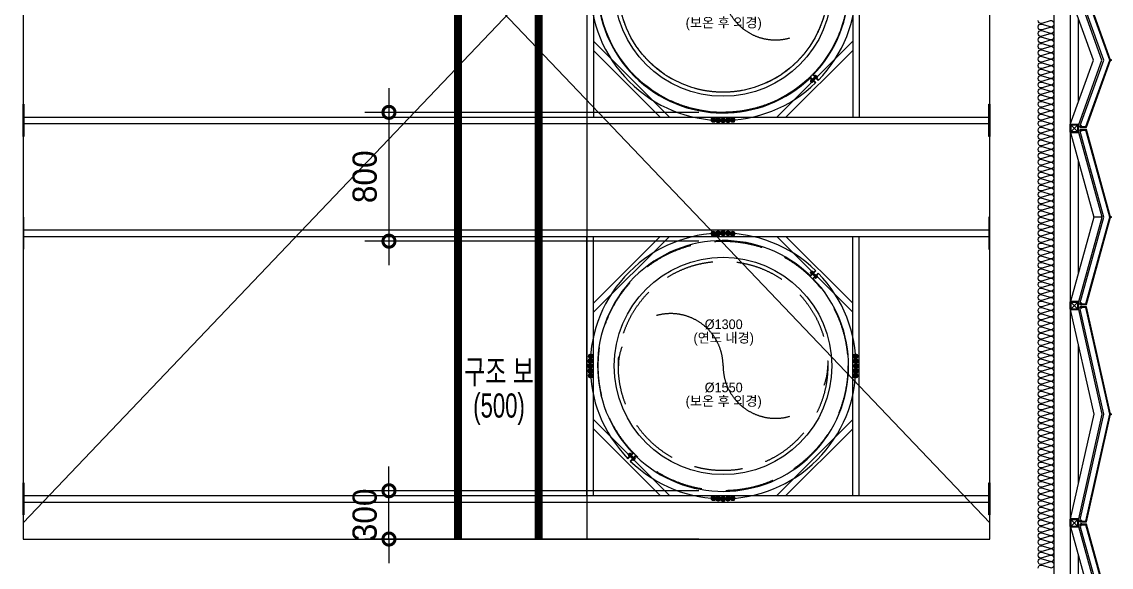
# Model space of a CAD drawing. Header units: millimetres. Extents: x 49154 to 181784, y 28275 to 149577.
# Drawn here: x 171046 to 177808, y 128330 to 131718 of the extents above; entities that cross this region are included whole.
import ezdxf
from ezdxf.enums import TextEntityAlignment as Align

# ---------------------------------------------------------------- set-up
doc = ezdxf.new("R2010")
doc.units = ezdxf.units.MM
doc.header["$LTSCALE"] = 300
for name, pattern in [('H1', [1.5, 1, -0.5]), ('HID', [2.8, 1.8, -1]), ('PASUN2', [3, 2, -1])]:
    doc.linetypes.add(name, pattern=pattern)
for name, color, linetype in [('6FIN', 6, 'Continuous'), ('A-ETC-전기', 253, 'H1'), ('A-OPEN', 1, 'Continuous'), ('A-하지철물', 55, 'Continuous'), ('alucobond', 4, 'Continuous'), ('ISL', 251, 'Continuous'), ('mold', 4, 'Continuous'), ('SHEET', 6, 'Continuous')]:
    doc.layers.add(name, color=color, linetype=linetype)
doc.layers.add('A-ETC-전기 NOPLOT', color=163, linetype='Continuous', plot=False)
doc.styles.add('Gdim', font='')
doc.styles.get('Gdim').set_extended_font_data('Dotum')
doc.dimstyles.new('Gdim300', dxfattribs={"dimscale": 300, "dimtxt": 3, "dimasz": 6, "dimexe": 1.5, "dimexo": 2, "dimgap": 1, "dimtad": 1, "dimdec": 0, "dimzin": 0, "dimdsep": 46, "dimlunit": 6, "dimtxsty": 'Gdim', "dimblk": 'DOTSMALL', "dimblk1": 'DOTSMALL', "dimblk2": 'DOTSMALL', "dimcen": 1.5, "dimdle": 1.5, "dimclrd": 1, "dimclre": 1, "dimclrt": 256, "dimazin": 0, "dimtfac": 1, "dimtdec": 0, "dimtix": 1, "dimtmove": 2, "dimatfit": 3, "dimldrblk": 'DOTSMALL', "dimfxl": 1, "dimtolj": 1, "dimtzin": 0, "dimlwd": -1, "dimlwe": -1, "dimarcsym": 0})

# ---------------------------------------------------------------- blocks, each defined once
blk = doc.blocks.new('EX-850-1')
at = {"layer": '6FIN', "elevation": 0}
for points in [[(3.2, 204.1), (46.8, 204.1, 0.414214), (50, 207.3), (50, 250.9, 0.414214), (46.8, 254.1), (3.2, 254.1, 0.414214), (0, 250.9), (0, 207.3, 0.414214)], [(896.8, 204.1), (853.2, 204.1, -0.414214), (850, 207.3), (850, 250.9, -0.414214), (853.2, 254.1), (896.8, 254.1, -0.414214), (900, 250.9), (900, 207.3, -0.414214)]]:
    blk.add_lwpolyline(points, format="xyb", close=True, dxfattribs=at)
at = {"layer": 'A-하지철물'}
for p, q in [((850, 254.1), (50, 254.1)), ((710.9, 204.1), (189.1, 204.1))]:
    blk.add_line(p, q, dxfattribs=at)
at = {"layer": 'A-하지철물', "elevation": 0}
for points in [[(49.9, 254.1), (450, 110.3), (850.1, 254.1)], [(50, 204.1), (50, 200.9), (450, 57.2), (850, 200.9), (850, 204.1)]]:
    blk.add_lwpolyline(points, dxfattribs=at)
at = {"layer": 'A-하지철물'}
blk.add_circle((450, 4.1), 4.07, dxfattribs=at)
at = {"layer": 'alucobond', "color": 251, "linetype": 'HID', "ltscale": 10}
for p, q in [((30.2, 185.1), (41.5, 185.1)), ((31.5, 182.4), (31.5, 187.8)), ((31.5, 186.6), (39.5, 186.6)), ((31.5, 183.6), (39.5, 183.6)), ((32, 189.3), (32.5, 189.3)), ((32, 180.9), (32.5, 180.9)), ((32.5, 180.9), (32.5, 189.3)), ((38, 182.7), (38, 187.4)), ((39.5, 182.7), (39.5, 187.4)), ((869.8, 185.1), (858.5, 185.1)), ((860.5, 182.7), (860.5, 187.4)), ((868.5, 186.6), (860.5, 186.6)), ((868.5, 183.6), (860.5, 183.6)), ((862, 182.7), (862, 187.4)), ((867.5, 180.9), (867.5, 189.3)), ((868, 189.3), (867.5, 189.3)), ((868, 180.9), (867.5, 180.9)), ((868.5, 182.4), (868.5, 187.8))]:
    blk.add_line(p, q, dxfattribs=at)
at = {"layer": 'alucobond'}
for p, q in [((32.5, 195.1), (36.5, 195.1)), ((867.5, 195.1), (863.5, 195.1))]:
    blk.add_line(p, q, dxfattribs=at)
at = {"layer": 'alucobond', "color": 251, "linetype": 'HID', "ltscale": 10}
for points in [[(32, 189.3), (31.5, 187.8)], [(32, 180.9), (31.5, 182.4)], [(868, 189.3), (868.5, 187.8)], [(868, 180.9), (868.5, 182.4)]]:
    blk.add_lwpolyline(points, dxfattribs=at)
at = {"layer": 'alucobond', "elevation": 0}
for points in [[(32.5, 195.1), (32.5, 154.1), (450, 4.1), (867.5, 154.1), (867.5, 195.1)], [(36.5, 195.1), (36.5, 156.9), (450, 8.3), (863.5, 156.9), (863.5, 195.1)]]:
    blk.add_lwpolyline(points, dxfattribs=at)
at = {"layer": 'alucobond', "color": 251, "linetype": 'HID', "ltscale": 10, "elevation": 0}
blk.add_lwpolyline([(36.5, 195.1), (450, 46.6), (863.5, 195.1)], dxfattribs=at)
at = {"layer": 'alucobond', "color": 251, "linetype": 'HID', "ltscale": 10}
for points in [[(39.5, 186.6, -0.666667), (39.5, 183.6, -1.5)], [(860.5, 186.6, 0.666667), (860.5, 183.6, 1.5)]]:
    blk.add_lwpolyline(points, format="xyb", dxfattribs=at)
for centre, start, end in [((38.7, 187.4), 0, 180), ((38.7, 182.7), 180, 0), ((861.3, 187.4), 0, 180), ((861.3, 182.7), 180, 0)]:
    blk.add_arc(centre, 0.75, start, end, dxfattribs=at)
at = {"layer": 'mold', "color": 4}
for points in [[(25, 204.1), (25, 202.6)], [(875, 204.1), (875, 202.6)]]:
    blk.add_lwpolyline(points, dxfattribs=at)
at = {"layer": 'SHEET', "color": 8}
for p, q in [((46.8, 250.9), (3.2, 207.3)), ((3.2, 250.9), (46.8, 207.3)), ((853.2, 250.9), (896.8, 207.3)), ((896.8, 250.9), (853.2, 207.3))]:
    blk.add_line(p, q, dxfattribs=at)
at = {"layer": 'SHEET', "color": 8, "elevation": 0}
for points in [[(3.2, 207.3), (46.8, 207.3), (46.8, 250.9), (3.2, 250.9)], [(896.8, 207.3), (853.2, 207.3), (853.2, 250.9), (896.8, 250.9)]]:
    blk.add_lwpolyline(points, close=True, dxfattribs=at)
blk = doc.blocks.new('EX-1100')
at = {"layer": '6FIN', "elevation": 0}
for points in [[(3.2, 204.1), (46.8, 204.1, 0.414214), (50, 207.3), (50, 250.9, 0.414214), (46.8, 254.1), (3.2, 254.1, 0.414214), (0, 250.9), (0, 207.3, 0.414214)], [(1146.8, 204.1), (1103.2, 204.1, -0.414214), (1100, 207.3), (1100, 250.9, -0.414214), (1103.2, 254.1), (1146.8, 254.1, -0.414214), (1150, 250.9), (1150, 207.3, -0.414214)]]:
    blk.add_lwpolyline(points, format="xyb", close=True, dxfattribs=at)
at = {"layer": 'A-하지철물'}
for p, q in [((1100, 254.1), (50, 254.1)), ((923.1, 204.1), (226.9, 204.1)), ((575, 55.9), (575, 107.8))]:
    blk.add_line(p, q, dxfattribs=at)
at = {"layer": 'A-하지철물', "elevation": 0}
blk.add_lwpolyline([(1100, 201.1), (1100, 253), (575, 107.8), (50, 253), (50, 201.1), (575, 55.9)], close=True, dxfattribs=at)
at = {"layer": 'A-하지철물'}
blk.add_circle((575, 4.1), 4.07, dxfattribs=at)
at = {"layer": 'alucobond', "color": 251, "linetype": 'HID', "ltscale": 10}
for p, q in [((30.2, 185.1), (41.5, 185.1)), ((31.5, 182.4), (31.5, 187.8)), ((31.5, 186.6), (39.5, 186.6)), ((31.5, 183.6), (39.5, 183.6)), ((32, 189.3), (32.5, 189.3)), ((32, 180.9), (32.5, 180.9)), ((32.5, 180.9), (32.5, 189.3)), ((38, 182.7), (38, 187.4)), ((39.5, 182.7), (39.5, 187.4)), ((1119.8, 185.1), (1108.5, 185.1)), ((1110.5, 182.7), (1110.5, 187.4)), ((1118.5, 186.6), (1110.5, 186.6)), ((1118.5, 183.6), (1110.5, 183.6)), ((1112, 182.7), (1112, 187.4)), ((1117.5, 180.9), (1117.5, 189.3)), ((1118, 189.3), (1117.5, 189.3)), ((1118, 180.9), (1117.5, 180.9)), ((1118.5, 182.4), (1118.5, 187.8))]:
    blk.add_line(p, q, dxfattribs=at)
at = {"layer": 'alucobond'}
for p, q in [((32.5, 195.1), (36.5, 195.1)), ((1117.5, 195.1), (1113.5, 195.1))]:
    blk.add_line(p, q, dxfattribs=at)
at = {"layer": 'alucobond', "color": 251, "linetype": 'HID', "ltscale": 10, "elevation": 0}
for points in [[(32, 189.3), (31.5, 187.8)], [(32, 180.9), (31.5, 182.4)], [(36.5, 194.5), (575, 45.6), (1113.5, 194.5)], [(1118, 189.3), (1118.5, 187.8)], [(1118, 180.9), (1118.5, 182.4)]]:
    blk.add_lwpolyline(points, dxfattribs=at)
at = {"layer": 'alucobond', "elevation": 0}
for points in [[(32.5, 195.1), (32.5, 154.1), (575, 4.1), (1117.5, 154.1), (1117.5, 195.1)], [(36.5, 195.1), (36.5, 157.1), (575, 8.2), (1113.5, 157.1), (1113.5, 195.1)], [(1113.5, 195.1), (1113.5, 157.2)]]:
    blk.add_lwpolyline(points, dxfattribs=at)
at = {"layer": 'alucobond', "color": 251, "linetype": 'HID', "ltscale": 10, "elevation": 0}
for points in [[(39.5, 186.6, -0.666667), (39.5, 183.6, -1.5)], [(1110.5, 186.6, 0.666667), (1110.5, 183.6, 1.5)]]:
    blk.add_lwpolyline(points, format="xyb", dxfattribs=at)
at = {"layer": 'alucobond', "color": 251, "linetype": 'HID', "ltscale": 10}
for centre, start, end in [((38.7, 187.4), 0, 180), ((38.7, 182.7), 180, 0), ((1111.3, 187.4), 0, 180), ((1111.3, 182.7), 180, 0)]:
    blk.add_arc(centre, 0.75, start, end, dxfattribs=at)
at = {"layer": 'mold', "color": 4, "elevation": 0}
for points in [[(25, 204.1), (25, 202.6)], [(1125, 204.1), (1125, 202.6)]]:
    blk.add_lwpolyline(points, dxfattribs=at)
at = {"layer": 'SHEET', "color": 8}
for p, q in [((46.8, 250.9), (3.2, 207.3)), ((3.2, 250.9), (46.8, 207.3)), ((1103.2, 250.9), (1146.8, 207.3)), ((1146.8, 250.9), (1103.2, 207.3))]:
    blk.add_line(p, q, dxfattribs=at)
at = {"layer": 'SHEET', "color": 8, "elevation": 0}
for points in [[(3.2, 207.3), (46.8, 207.3), (46.8, 250.9), (3.2, 250.9)], [(1146.8, 207.3), (1103.2, 207.3), (1103.2, 250.9), (1146.8, 250.9)]]:
    blk.add_lwpolyline(points, close=True, dxfattribs=at)
blk = doc.blocks.new('EX-1350')
at = {"layer": '6FIN', "elevation": 0}
for points in [[(3.2, 204.1), (46.8, 204.1, 0.414214), (50, 207.3), (50, 250.9, 0.414214), (46.8, 254.1), (3.2, 254.1, 0.414214), (0, 250.9), (0, 207.3, 0.414214)], [(1396.8, 204.1), (1353.2, 204.1, -0.414214), (1350, 207.3), (1350, 250.9, -0.414214), (1353.2, 254.1), (1396.8, 254.1, -0.414214), (1400, 250.9), (1400, 207.3, -0.414214)]]:
    blk.add_lwpolyline(points, format="xyb", close=True, dxfattribs=at)
at = {"layer": 'A-하지철물'}
for p, q in [((1350, 254.1), (50, 254.1)), ((1133.9, 204.1), (266.1, 204.1))]:
    blk.add_line(p, q, dxfattribs=at)
at = {"layer": 'A-하지철물', "elevation": 0}
for points in [[(49.7, 252.7), (700, 106.6), (1350.3, 252.7)], [(50, 254.1), (50, 201.4), (700, 55.3), (1350, 201.4), (1350, 254.1)]]:
    blk.add_lwpolyline(points, dxfattribs=at)
at = {"layer": 'A-하지철물'}
blk.add_circle((700, 4.1), 4.07, dxfattribs=at)
at = {"layer": 'alucobond', "color": 251, "linetype": 'HID', "ltscale": 10}
for p, q in [((30.2, 185.1), (41.5, 185.1)), ((31.5, 182.4), (31.5, 187.8)), ((31.5, 186.6), (39.5, 186.6)), ((31.5, 183.6), (39.5, 183.6)), ((32, 189.3), (32.5, 189.3)), ((32, 180.9), (32.5, 180.9)), ((32.5, 180.9), (32.5, 189.3)), ((38, 182.7), (38, 187.4)), ((39.5, 182.7), (39.5, 187.4)), ((1369.8, 185.1), (1358.5, 185.1)), ((1360.5, 182.7), (1360.5, 187.4)), ((1368.5, 186.6), (1360.5, 186.6)), ((1368.5, 183.6), (1360.5, 183.6)), ((1362, 182.7), (1362, 187.4)), ((1367.5, 180.9), (1367.5, 189.3)), ((1368, 189.3), (1367.5, 189.3)), ((1368, 180.9), (1367.5, 180.9)), ((1368.5, 182.4), (1368.5, 187.8))]:
    blk.add_line(p, q, dxfattribs=at)
at = {"layer": 'alucobond'}
for p, q in [((32.5, 195.1), (36.5, 195.1)), ((1367.5, 195.1), (1363.5, 195.1))]:
    blk.add_line(p, q, dxfattribs=at)
at = {"layer": 'alucobond', "color": 251, "linetype": 'HID', "ltscale": 10, "elevation": 0}
for points in [[(32, 189.3), (31.5, 187.8)], [(32, 180.9), (31.5, 182.4)], [(36.5, 194.2), (700, 45.1), (1363.5, 194.2)], [(1368, 189.3), (1368.5, 187.8)], [(1368, 180.9), (1368.5, 182.4)]]:
    blk.add_lwpolyline(points, dxfattribs=at)
at = {"layer": 'alucobond', "elevation": 0}
for points in [[(32.5, 195.1), (32.5, 154.1), (700, 4.1), (1367.5, 154.1), (1367.5, 195.1)], [(36.5, 195.1), (36.5, 157.3), (700, 8.2), (1363.5, 157.3), (1363.5, 195.1)]]:
    blk.add_lwpolyline(points, dxfattribs=at)
at = {"layer": 'alucobond', "color": 251, "linetype": 'HID', "ltscale": 10, "elevation": 0}
for points in [[(39.5, 186.6, -0.666667), (39.5, 183.6, -1.5)], [(1360.5, 186.6, 0.666667), (1360.5, 183.6, 1.5)]]:
    blk.add_lwpolyline(points, format="xyb", dxfattribs=at)
at = {"layer": 'alucobond', "color": 251, "linetype": 'HID', "ltscale": 10}
for centre, start, end in [((38.7, 187.4), 0, 180), ((38.7, 182.7), 180, 0), ((1361.3, 187.4), 0, 180), ((1361.3, 182.7), 180, 0)]:
    blk.add_arc(centre, 0.75, start, end, dxfattribs=at)
at = {"layer": 'mold', "color": 4, "elevation": 0}
for points in [[(25, 204.1), (25, 202.6)], [(1375, 204.1), (1375, 202.6)]]:
    blk.add_lwpolyline(points, dxfattribs=at)
at = {"layer": 'SHEET', "color": 8}
for p, q in [((46.8, 250.9), (3.2, 207.3)), ((3.2, 250.9), (46.8, 207.3)), ((1353.2, 250.9), (1396.8, 207.3)), ((1396.8, 250.9), (1353.2, 207.3))]:
    blk.add_line(p, q, dxfattribs=at)
at = {"layer": 'SHEET', "color": 8, "elevation": 0}
for points in [[(3.2, 207.3), (46.8, 207.3), (46.8, 250.9), (3.2, 250.9)], [(1396.8, 207.3), (1353.2, 207.3), (1353.2, 250.9), (1396.8, 250.9)]]:
    blk.add_lwpolyline(points, close=True, dxfattribs=at)
blk = doc.blocks.new('_DotSmall')
at = {"color": 0, "linetype": 'ByBlock', "const_width": 0.5}
blk.add_lwpolyline([(-0.0625, 0, 1), (0.0625, 0, 1)], format="xyb", close=True, dxfattribs=at)
blk = doc.blocks.new('*D47')
at = {"layer": 'A-ETC-전기 NOPLOT', "color": 1, "transparency": 16777216}
for p, q in [((621.3, -6100), (621.3, -5950)), ((2545, -6100), (471.3, -6100)), ((621.3, -6400), (621.3, -6100)), ((2545, -6400), (471.3, -6400)), ((621.3, -6400), (621.3, -6550))]:
    blk.add_line(p, q, dxfattribs=at)
at = {"layer": 'Defpoints', "color": 0, "transparency": 16777216}
for p in [(621.3, -6100), (2695, -6100), (2695, -6400)]:
    blk.add_point(p, dxfattribs=at)
at = {"layer": 'A-ETC-전기 NOPLOT', "color": 1, "transparency": 16777216, "xscale": 150, "yscale": 150, "zscale": 150}
for p, rotation in [((621.3, -6100), 270), ((621.3, -6400), 90)]:
    blk.add_blockref('_DotSmall', p, dxfattribs=dict(at, rotation=rotation))
at = {"layer": 'A-ETC-전기 NOPLOT', "transparency": 16777216, "insert": (471.2, -6250), "char_height": 150, "attachment_point": 5, "rotation": 90, "style": 'Gdim'}
blk.add_mtext('\\A1;300', dxfattribs=at)
blk = doc.blocks.new('*D46')
at = {"layer": 'A-ETC-전기 NOPLOT', "color": 1, "transparency": 16777216}
for p, q in [((621.3, -3600), (621.3, -4700)), ((2545, -3750), (471.3, -3750)), ((2545, -4550), (471.3, -4550))]:
    blk.add_line(p, q, dxfattribs=at)
at = {"layer": 'Defpoints', "color": 0, "transparency": 16777216}
for p in [(2695, -3750), (621.3, -4550), (2695, -4550)]:
    blk.add_point(p, dxfattribs=at)
at = {"layer": 'A-ETC-전기 NOPLOT', "color": 1, "transparency": 16777216, "xscale": 150, "yscale": 150, "zscale": 150}
for p, rotation in [((621.3, -3750), 90), ((621.3, -4550), 270)]:
    blk.add_blockref('_DotSmall', p, dxfattribs=dict(at, rotation=rotation))
at = {"layer": 'A-ETC-전기 NOPLOT', "transparency": 16777216, "insert": (471.2, -4150), "char_height": 150, "attachment_point": 5, "rotation": 90, "style": 'Gdim'}
blk.add_mtext('\\A1;800', dxfattribs=at)
blk = doc.blocks.new('발전기연도(R)')
at = {"layer": 'A-ETC-전기 NOPLOT', "lineweight": 5}
h = blk.add_hatch(color=256, dxfattribs=at)
edge = h.paths.add_edge_path()
edge.add_arc((2634.9, -3796.6), 15, -270, 90, ccw=False)
h = blk.add_hatch(color=256, dxfattribs=at)
edge = h.paths.add_edge_path()
edge.add_arc((2664.7, -3799.1), 15, -270, 90, ccw=False)
h = blk.add_hatch(color=256, dxfattribs=at)
edge = h.paths.add_edge_path()
edge.add_arc((2695, -3800), 15, -270, 90, ccw=False)
h = blk.add_hatch(color=256, dxfattribs=at)
edge = h.paths.add_edge_path()
edge.add_arc((2725.3, -3799.1), 15, 90, 450)
h = blk.add_hatch(color=256, dxfattribs=at)
edge = h.paths.add_edge_path()
edge.add_arc((2755.1, -3796.6), 15, 90, 450)
h = blk.add_hatch(color=256, dxfattribs=at)
edge = h.paths.add_edge_path()
edge.add_arc((2634.9, -4503.4), 15, 270, 630)
h = blk.add_hatch(color=256, dxfattribs=at)
edge = h.paths.add_edge_path()
edge.add_arc((2664.7, -4500.9), 15, 270, 630)
h = blk.add_hatch(color=256, dxfattribs=at)
edge = h.paths.add_edge_path()
edge.add_arc((2695, -4500), 15, 270, 630)
h = blk.add_hatch(color=256, dxfattribs=at)
edge = h.paths.add_edge_path()
edge.add_arc((2725.3, -4500.9), 15, -90, 270, ccw=False)
h = blk.add_hatch(color=256, dxfattribs=at)
edge = h.paths.add_edge_path()
edge.add_arc((2755.1, -4503.4), 15, -90, 270, ccw=False)
h = blk.add_hatch(color=256, dxfattribs=at)
edge = h.paths.add_edge_path()
edge.add_arc((1873.4, -5264.9), 15, 0, 360, ccw=False)
h = blk.add_hatch(color=256, dxfattribs=at)
edge = h.paths.add_edge_path()
edge.add_arc((3516.6, -5264.9), 15, 180, 540)
h = blk.add_hatch(color=256, dxfattribs=at)
edge = h.paths.add_edge_path()
edge.add_arc((1870, -5325), 15, 0, 360)
h = blk.add_hatch(color=256, dxfattribs=at)
edge = h.paths.add_edge_path()
edge.add_arc((1870.9, -5294.7), 15, 0, 360, ccw=False)
h = blk.add_hatch(color=256, dxfattribs=at)
edge = h.paths.add_edge_path()
edge.add_arc((1870.9, -5355.3), 15, 0, 360)
h = blk.add_hatch(color=256, dxfattribs=at)
edge = h.paths.add_edge_path()
edge.add_arc((3519.1, -5294.7), 15, 180, 540)
h = blk.add_hatch(color=256, dxfattribs=at)
edge = h.paths.add_edge_path()
edge.add_arc((3519.1, -5355.3), 15, -180, 180, ccw=False)
h = blk.add_hatch(color=256, dxfattribs=at)
edge = h.paths.add_edge_path()
edge.add_arc((3520, -5325), 15, -180, 180, ccw=False)
h = blk.add_hatch(color=256, dxfattribs=at)
edge = h.paths.add_edge_path()
edge.add_arc((1873.4, -5385.1), 15, 0, 360)
h = blk.add_hatch(color=256, dxfattribs=at)
edge = h.paths.add_edge_path()
edge.add_arc((3516.6, -5385.1), 15, -180, 180, ccw=False)
h = blk.add_hatch(color=256, dxfattribs=at)
edge = h.paths.add_edge_path()
edge.add_arc((2634.9, -6146.6), 15, -270, 90, ccw=False)
h = blk.add_hatch(color=256, dxfattribs=at)
edge = h.paths.add_edge_path()
edge.add_arc((2664.7, -6149.1), 15, -270, 90, ccw=False)
h = blk.add_hatch(color=256, dxfattribs=at)
edge = h.paths.add_edge_path()
edge.add_arc((2695, -6150), 15, -270, 90, ccw=False)
h = blk.add_hatch(color=256, dxfattribs=at)
edge = h.paths.add_edge_path()
edge.add_arc((2725.3, -6149.1), 15, 90, 450)
h = blk.add_hatch(color=256, dxfattribs=at)
edge = h.paths.add_edge_path()
edge.add_arc((2755.1, -6146.6), 15, 90, 450)
at = {"layer": 'A-ETC-전기'}
for centre, radius in [((2695, -2975), 775), ((2695, -2975), 650), ((2695, -5325), 775), ((2695, -5325), 650)]:
    blk.add_circle(centre, radius, dxfattribs=at)
at = {"layer": 'A-ETC-전기 NOPLOT'}
for p, q in [((1850, 0), (1850, -6400)), ((1850, -2170), (1850, -3780)), ((1890, -2170), (1890, -3780)), ((3500, -2170), (3500, -3780)), ((3540, -2170), (3540, -3780)), ((1890, -3308.4), (2361.6, -3780)), ((3500, -3308.4), (3028.4, -3780)), ((1890, -3365), (2305, -3780)), ((3500, -3365), (3085, -3780)), ((3285.4, -3551.3), (3250, -3515.9)), ((3271.3, -3565.4), (3235.9, -3530)), ((3240.5, -3553.7), (3237.8, -3556.4)), ((3241.2, -3554.4), (3237.8, -3557.8)), ((3237.8, -3556.4), (3237.8, -3557.8)), ((3237.8, -3556.4), (3244.9, -3563.4)), ((3237.8, -3557.8), (3243.5, -3563.4)), ((3238.6, -3550.4), (3243.6, -3545.5)), ((3239.4, -3552.7), (3248.6, -3561.8)), ((3276.4, -3524.9), (3241, -3560.3)), ((3241.7, -3553.5), (3246.6, -3548.5)), ((3246.9, -3560.1), (3243.5, -3563.4)), ((3243.5, -3563.4), (3244.9, -3563.4)), ((3243.6, -3545.5), (3255.8, -3557.7)), ((3244.9, -3563.4), (3247.6, -3560.8)), ((3247.2, -3547), (3246.1, -3548.1)), ((3247.8, -3559.6), (3252.7, -3554.7)), ((3264.2, -3530), (3250, -3544.2)), ((3255.8, -3557.7), (3250.8, -3562.7)), ((3253.2, -3555.1), (3254.3, -3554.1)), ((3257.1, -3551.2), (3271.2, -3537.1)), ((3269.5, -3519.5), (3265.5, -3523.6)), ((3265.5, -3523.6), (3277.7, -3535.8)), ((3268.1, -3526.1), (3267, -3527.2)), ((3268.5, -3526.6), (3272.6, -3522.6)), ((3271.6, -3520.5), (3280.8, -3529.7)), ((3274.1, -3534.3), (3275.1, -3533.2)), ((3274.7, -3532.7), (3278.7, -3528.7)), ((3277.7, -3535.8), (3281.7, -3531.8)), ((-1650, -3780), (4350, -3780)), ((-1650, -3820), (4350, -3820)), ((-1650, -4480), (4350, -4480)), ((-1650, -4520), (4350, -4520)), ((1850, -6130), (1850, -4520)), ((1890, -6130), (1890, -4520)), ((1890, -4991.6), (2361.6, -4520)), ((1890, -4935), (2305, -4520)), ((3500, -4991.6), (3028.4, -4520)), ((3500, -4935), (3085, -4520)), ((3500, -6130), (3500, -4520)), ((3540, -6130), (3540, -4520)), ((3271.3, -4734.6), (3235.9, -4770)), ((3237.8, -4742.2), (3243.5, -4736.6)), ((3237.8, -4743.6), (3244.9, -4736.6)), ((3237.8, -4743.6), (3237.8, -4742.2)), ((3241.2, -4745.6), (3237.8, -4742.2)), ((3240.5, -4746.3), (3237.8, -4743.6)), ((3238.6, -4749.6), (3243.6, -4754.5)), ((3239.4, -4747.3), (3248.6, -4738.2)), ((3276.4, -4775.1), (3241, -4739.7)), ((3241.7, -4746.5), (3246.6, -4751.5)), ((3243.5, -4736.6), (3244.9, -4736.6)), ((3246.9, -4739.9), (3243.5, -4736.6)), ((3243.6, -4754.5), (3255.8, -4742.3)), ((3244.9, -4736.6), (3247.6, -4739.2)), ((3247.2, -4753), (3246.1, -4751.9)), ((3247.8, -4740.4), (3252.7, -4745.3)), ((3285.4, -4748.7), (3250, -4784.1)), ((3264.2, -4770), (3250, -4755.8)), ((3255.8, -4742.3), (3250.8, -4737.3)), ((3253.2, -4744.9), (3254.3, -4745.9)), ((3257.1, -4748.8), (3271.2, -4762.9)), ((3265.5, -4776.4), (3277.7, -4764.2)), ((3269.5, -4780.5), (3265.5, -4776.4)), ((3268.1, -4773.9), (3267, -4772.8)), ((3268.5, -4773.4), (3272.6, -4777.4)), ((3271.6, -4779.5), (3280.8, -4770.3)), ((3274.1, -4765.7), (3275.1, -4766.8)), ((3274.7, -4767.3), (3278.7, -4771.3)), ((3277.7, -4764.2), (3281.7, -4768.2)), ((1890, -5658.4), (2361.6, -6130)), ((3500, -5658.4), (3028.4, -6130)), ((1890, -5715), (2305, -6130)), ((3500, -5715), (3085, -6130)), ((2140, -5865.9), (2104.6, -5901.3)), ((2140, -5865.9), (2104.6, -5901.3)), ((2106.5, -5873.5), (2112.2, -5867.9)), ((2106.5, -5874.9), (2113.6, -5867.9)), ((2106.5, -5874.9), (2106.5, -5873.5)), ((2109.9, -5876.9), (2106.5, -5873.5)), ((2109.2, -5877.6), (2106.5, -5874.9)), ((2107.3, -5880.9), (2112.2, -5885.8)), ((2108.1, -5878.7), (2117.3, -5869.5)), ((2145.1, -5906.5), (2109.7, -5871.1)), ((2110.3, -5877.8), (2115.3, -5882.8)), ((2112.2, -5867.9), (2113.6, -5867.9)), ((2115.5, -5871.2), (2112.2, -5867.9)), ((2112.2, -5885.8), (2124.5, -5873.6)), ((2113.6, -5867.9), (2116.2, -5870.5)), ((2116.5, -5871.7), (2121.4, -5876.7)), ((2154.1, -5880), (2118.7, -5915.4)), ((2154.1, -5880), (2118.7, -5915.4)), ((2124.5, -5873.6), (2119.5, -5868.7)), ((2121.9, -5876.2), (2123, -5877.2)), ((2125.8, -5880.1), (2139.9, -5894.2)), ((2115.9, -5884.3), (2114.8, -5883.3)), ((2132.9, -5901.3), (2118.7, -5887.1)), ((2134.2, -5907.8), (2146.4, -5895.5)), ((2138.2, -5911.8), (2134.2, -5907.8)), ((2136.7, -5905.2), (2135.7, -5904.1)), ((2137.2, -5904.7), (2141.2, -5908.7)), ((2140.3, -5910.8), (2149.5, -5901.7)), ((2142.8, -5897), (2143.8, -5898.1)), ((2143.3, -5898.6), (2147.4, -5902.6)), ((2146.4, -5895.5), (2150.4, -5899.5)), ((-1650, -6130), (4350, -6130)), ((-1650, -6170), (4350, -6170))]:
    blk.add_line(p, q, dxfattribs=at)
at = {"layer": 'A-ETC-전기 NOPLOT', "linetype": 'ByBlock'}
for p, q in [((3285.4, -3551.2), (3250, -3515.9)), ((3288.2, -3548.4), (3252.9, -3513.1)), ((3268.4, -3568.2), (3233.1, -3532.9)), ((3271.2, -3565.4), (3235.8, -3530)), ((3268.4, -4731.8), (3233.1, -4767.1)), ((3271.2, -4734.6), (3235.8, -4770)), ((3285.4, -4748.8), (3250, -4784.1)), ((3288.2, -4751.6), (3252.9, -4786.9)), ((2137.1, -5863.1), (2101.7, -5898.5)), ((2139.9, -5865.9), (2104.5, -5901.4)), ((2154.1, -5880.1), (2118.7, -5915.4)), ((2156.9, -5882.9), (2121.5, -5918.3))]:
    blk.add_line(p, q, dxfattribs=at)
at = {"layer": 'A-ETC-전기 NOPLOT'}
blk.add_lwpolyline([(-1650, 0), (-1650, -6400), (4350, -6400), (4350, 0)], close=True, dxfattribs=at)
at = {"layer": 'A-ETC-전기 NOPLOT', "const_width": 50, "flags": 128}
for points in [[(1050, 0), (1050, -6400)], [(1550, 0), (1550, -6400)]]:
    blk.add_lwpolyline(points, dxfattribs=at)
at = {"layer": 'A-ETC-전기 NOPLOT', "elevation": 0}
for points in [[(-1650, -3700), (-1644, -3700), (-1644, -3900), (-1650, -3900)], [(4344, -3700), (4350, -3700), (4350, -3900), (4344, -3900)], [(-1650, -4600), (-1644, -4600), (-1644, -4400), (-1650, -4400)], [(4344, -4600), (4350, -4600), (4350, -4400), (4344, -4400)], [(-1650, -6050), (-1644, -6050), (-1644, -6250), (-1650, -6250)], [(4344, -6050), (4350, -6050), (4350, -6250), (4344, -6250)]]:
    blk.add_lwpolyline(points, close=True, dxfattribs=at)
at = {"layer": 'A-ETC-전기 NOPLOT'}
for centre, radius in [((2695, -2975), 775), ((2695, -2975), 675), ((2695, -2975), 675), ((2695, -2975), 650), ((2695, -5325), 675)]:
    blk.add_circle(centre, radius, dxfattribs=at)
at = {"layer": 'A-ETC-전기 NOPLOT', "lineweight": 5}
for centre in [(2634.9, -3796.6), (2664.7, -3799.1), (2695, -3800), (2725.3, -3799.1), (2755.1, -3796.6), (2634.9, -4503.4), (2664.7, -4500.9), (2695, -4500), (2725.3, -4500.9), (2755.1, -4503.4), (1873.4, -5264.9), (3516.6, -5264.9), (1870, -5325), (1870.9, -5294.7), (1870.9, -5355.3), (3519.1, -5294.7), (3519.1, -5355.3), (3520, -5325), (1873.4, -5385.1), (3516.6, -5385.1), (2634.9, -6146.6), (2664.7, -6149.1), (2695, -6150), (2725.3, -6149.1), (2755.1, -6146.6)]:
    blk.add_circle(centre, 15, dxfattribs=at)
at = {"layer": 'A-ETC-전기 NOPLOT'}
for centre, radius, start, end in [((2695, -2975), 825, 315.69451, 134.30549), ((2695, -2975), 779, 315.73552, 134.26448), ((2695, -2975), 825, 135.69451, 314.30549), ((2695, -2975), 779, 135.73552, 314.26448), ((3241.4, -3550.7), 2.84, 175.36574, 274.63426), ((3251, -3550.3), 9.85, 198.9624, 251.0376), ((3250.6, -3559.8), 2.84, 175.36574, 274.63426), ((3269.3, -3522.8), 3.28, 3.81534, 86.18466), ((3267.8, -3533.5), 11.9, 23.7207, 66.2793), ((3278.5, -3532), 3.28, 3.81534, 86.18466), ((2695, -5325), 825, 45.69451, 224.30549), ((2695, -5325), 779, 45.73552, 224.26448), ((2695, -5325), 825, 225.69451, 44.30549), ((2695, -5325), 779, 225.73552, 44.26448), ((3241.4, -4749.3), 2.84, 85.36574, 184.63426), ((3251, -4749.7), 9.85, 108.9624, 161.0376), ((3250.6, -4740.2), 2.84, 85.36574, 184.63426), ((3269.3, -4777.2), 3.28, 273.81534, 356.18466), ((3267.8, -4766.5), 11.9, 293.7207, 336.2793), ((3278.5, -4768), 3.28, 273.81534, 356.18466), ((2110.1, -5880.7), 2.84, 85.36574, 184.63426), ((2119.7, -5881), 9.85, 108.9624, 161.0376), ((2119.3, -5871.5), 2.84, 85.36574, 184.63426), ((2138, -5908.5), 3.28, 273.81534, 356.18466), ((2136.4, -5897.8), 11.9, 293.7207, 336.2793), ((2147.1, -5899.3), 3.28, 273.81534, 356.18466)]:
    blk.add_arc(centre, radius, start, end, dxfattribs=at)
at = {"layer": 'A-ETC-전기 NOPLOT', "linetype": 'PASUN2'}
for centre, start, end in [((3020, -2975), 180, 0), ((2370, -5325), 0, 180), ((3020, -5325), 180, 0)]:
    blk.add_arc(centre, 325, start, end, dxfattribs=at)
at = {"layer": 'A-ETC-전기 NOPLOT', "style": 'Gdim', "width": 0.7}
for s, p in [('구조 보', (1304.4, -5434.8)), ('(500)', (1304.4, -5645.6))]:
    blk.add_text(s, height=150, dxfattribs=at).set_placement(p, align=Align.CENTER)
at = {"layer": 'A-ETC-전기 NOPLOT', "char_height": 60, "attachment_point": 5, "style": 'Gdim'}
for s, insert in [('\\A1;({보온} {후} {외경})', (2698.9, -3201.6, 0)), ('\\A1;%%c1300', (2698.9, -5067.1)), ('\\A1;({연도 내경})', (2698.9, -5159.2)), ('\\A1;%%c1550', (2698.9, -5459.6)), ('\\A1;({보온} {후} {외경})', (2698.9, -5551.6))]:
    blk.add_mtext(s, dxfattribs=dict(at, insert=insert))
at = {"layer": 'A-ETC-전기 NOPLOT'}
for base, p1, p2, angle, picture, middle in [((621.3, -4550), (2695, -3750), (2695, -4550), 90, '*D46', (471.2, -4150)), ((621.3, -6100), (2695, -6400), (2695, -6100), 270, '*D47', (471.2, -6250))]:
    dim = blk.add_linear_dim(base=base, p1=p1, p2=p2, angle=angle, dimstyle='Gdim300', override={"dimtxt": 0.5, "dimasz": 0.5, "dimexe": 0.5, "dimexo": 0.5, "dimgap": 0.25, "dimtxsty": 'Gdim', "dimdle": 0.5}, dxfattribs=at)
    dim.commit()
    dim.dimension.update_dxf_attribs({"geometry": picture, "text_midpoint": middle})

msp = doc.modelspace()

# ---------------------------------------------------------------- linework, layer by layer
at = {"layer": 'A-OPEN'}
for p, q in [((171053.6, 128605), (177053.6, 134905)), ((171053.6, 134905), (177053.6, 128605))]:
    msp.add_line(p, q, dxfattribs=at)
at = {"layer": 'ISL', "elevation": 0}
msp.add_lwpolyline([(166583.6, 107105), (177453.6, 107105), (177453.6, 135425)], dxfattribs=at)
msp.add_lwpolyline([(177353.6, 128325, -0.509267), (177377.8, 128342.7), (177429.3, 128327.4, 1.372593), (177429.3, 128362.7), (177377.8, 128347.4, -0.509267), (177353.6, 128365, -0.509267), (177377.8, 128382.7), (177429.3, 128367.4, 1.372593), (177429.3, 128402.7), (177377.8, 128387.4, -0.509267), (177353.6, 128405, -0.509267), (177377.8, 128422.7), (177429.3, 128407.4, 1.372593), (177429.3, 128442.7), (177377.8, 128427.4, -0.509267), (177353.6, 128445, -0.509267), (177377.8, 128462.7), (177429.3, 128447.4, 1.372593), (177429.3, 128482.7), (177377.8, 128467.4, -0.509267), (177353.6, 128485, -0.509267), (177377.8, 128502.7), (177429.3, 128487.4, 1.372593), (177429.3, 128522.7), (177377.8, 128507.4, -0.509267), (177353.6, 128525, -0.509267), (177377.8, 128542.7), (177429.3, 128527.4, 1.372593), (177429.3, 128562.7), (177377.8, 128547.4, -0.509267), (177353.6, 128565, -0.509267), (177377.8, 128582.7), (177429.3, 128567.4, 1.372593), (177429.3, 128602.7), (177377.8, 128587.4, -0.509267), (177353.6, 128605, -0.509267), (177377.8, 128622.7), (177429.3, 128607.4, 1.372593), (177429.3, 128642.7), (177377.8, 128627.4, -0.509267), (177353.6, 128645, -0.509267), (177377.8, 128662.7), (177429.3, 128647.4, 1.372593), (177429.3, 128682.7), (177377.8, 128667.4, -0.509267), (177353.6, 128685, -0.509267), (177377.8, 128702.7), (177429.3, 128687.4, 1.372593), (177429.3, 128722.7), (177377.8, 128707.4, -0.509267), (177353.6, 128725, -0.509267), (177377.8, 128742.7), (177429.3, 128727.4, 1.372593), (177429.3, 128762.7), (177377.8, 128747.4, -0.509267), (177353.6, 128765, -0.509267), (177377.8, 128782.7), (177429.3, 128767.4, 1.372593), (177429.3, 128802.7), (177377.8, 128787.4, -0.509267), (177353.6, 128805, -0.509267), (177377.8, 128822.7), (177429.3, 128807.4, 1.372593), (177429.3, 128842.7), (177377.8, 128827.4, -0.509267), (177353.6, 128845, -0.509267), (177377.8, 128862.7), (177429.3, 128847.4, 1.372593), (177429.3, 128882.7), (177377.8, 128867.4, -0.509267), (177353.6, 128885, -0.509267), (177377.8, 128902.7), (177429.3, 128887.4, 1.372593), (177429.3, 128922.7), (177377.8, 128907.4, -0.509267), (177353.6, 128925, -0.509267), (177377.8, 128942.7), (177429.3, 128927.4, 1.372593), (177429.3, 128962.7), (177377.8, 128947.4, -0.509267), (177353.6, 128965, -0.509267), (177377.8, 128982.7), (177429.3, 128967.4, 1.372593), (177429.3, 129002.7), (177377.8, 128987.4, -0.509267), (177353.6, 129005, -0.509267), (177377.8, 129022.7), (177429.3, 129007.4, 1.372593), (177429.3, 129042.7), (177377.8, 129027.4, -0.509267), (177353.6, 129045, -0.509267), (177377.8, 129062.7), (177429.3, 129047.4, 1.372593), (177429.3, 129082.7), (177377.8, 129067.4, -0.509267), (177353.6, 129085, -0.509267), (177377.8, 129102.7), (177429.3, 129087.4, 1.372593), (177429.3, 129122.7), (177377.8, 129107.4, -0.509267), (177353.6, 129125, -0.509267), (177377.8, 129142.7), (177429.3, 129127.4, 1.372593), (177429.3, 129162.7), (177377.8, 129147.4, -0.509267), (177353.6, 129165, -0.509267), (177377.8, 129182.7), (177429.3, 129167.4, 1.372593), (177429.3, 129202.7), (177377.8, 129187.4, -0.509267), (177353.6, 129205, -0.509267), (177377.8, 129222.7), (177429.3, 129207.4, 1.372593), (177429.3, 129242.7), (177377.8, 129227.4, -0.509267), (177353.6, 129245, -0.509267), (177377.8, 129262.7), (177429.3, 129247.4, 1.372593), (177429.3, 129282.7), (177377.8, 129267.4, -0.509267), (177353.6, 129285, -0.509267), (177377.8, 129302.7), (177429.3, 129287.4, 1.372593), (177429.3, 129322.7), (177377.8, 129307.4, -0.509267), (177353.6, 129325, -0.509267), (177377.8, 129342.7), (177429.3, 129327.4, 1.372593), (177429.3, 129362.7), (177377.8, 129347.4, -0.509267), (177353.6, 129365, -0.509267), (177377.8, 129382.7), (177429.3, 129367.4, 1.372593), (177429.3, 129402.7), (177377.8, 129387.4, -0.509267), (177353.6, 129405, -0.509267), (177377.8, 129422.7), (177429.3, 129407.4, 1.372593), (177429.3, 129442.7), (177377.8, 129427.4, -0.509267), (177353.6, 129445, -0.509267), (177377.8, 129462.7), (177429.3, 129447.4, 1.372593), (177429.3, 129482.7), (177377.8, 129467.4, -0.509267), (177353.6, 129485, -0.509267), (177377.8, 129502.7), (177429.3, 129487.4, 1.372593), (177429.3, 129522.7), (177377.8, 129507.4, -0.509267), (177353.6, 129525, -0.509267), (177377.8, 129542.7), (177429.3, 129527.4, 1.372593), (177429.3, 129562.7), (177377.8, 129547.4, -0.509267), (177353.6, 129565, -0.509267), (177377.8, 129582.7), (177429.3, 129567.4, 1.372593), (177429.3, 129602.7), (177377.8, 129587.4, -0.509267), (177353.6, 129605, -0.509267), (177377.8, 129622.7), (177429.3, 129607.4, 1.372593), (177429.3, 129642.7), (177377.8, 129627.4, -0.509267), (177353.6, 129645, -0.509267), (177377.8, 129662.7), (177429.3, 129647.4, 1.372593), (177429.3, 129682.7), (177377.8, 129667.4, -0.509267), (177353.6, 129685, -0.509267), (177377.8, 129702.7), (177429.3, 129687.4, 1.372593), (177429.3, 129722.7), (177377.8, 129707.4, -0.509267), (177353.6, 129725, -0.509267), (177377.8, 129742.7), (177429.3, 129727.4, 1.372593), (177429.3, 129762.7), (177377.8, 129747.4, -0.509267), (177353.6, 129765, -0.509267), (177377.8, 129782.7), (177429.3, 129767.4, 1.372593), (177429.3, 129802.7), (177377.8, 129787.4, -0.509267), (177353.6, 129805, -0.509267), (177377.8, 129822.7), (177429.3, 129807.4, 1.372593), (177429.3, 129842.7), (177377.8, 129827.4, -0.509267), (177353.6, 129845, -0.509267), (177377.8, 129862.7), (177429.3, 129847.4, 1.372593), (177429.3, 129882.7), (177377.8, 129867.4, -0.509267), (177353.6, 129885, -0.509267), (177377.8, 129902.7), (177429.3, 129887.4, 1.372593), (177429.3, 129922.7), (177377.8, 129907.4, -0.509267), (177353.6, 129925, -0.509267), (177377.8, 129942.7), (177429.3, 129927.4, 1.372593), (177429.3, 129962.7), (177377.8, 129947.4, -0.509267), (177353.6, 129965, -0.509267), (177377.8, 129982.7), (177429.3, 129967.4, 1.372593), (177429.3, 130002.7), (177377.8, 129987.4, -0.509267), (177353.6, 130005, -0.509267), (177377.8, 130022.7), (177429.3, 130007.4, 1.372593), (177429.3, 130042.7), (177377.8, 130027.4, -0.509267), (177353.6, 130045, -0.509267), (177377.8, 130062.7), (177429.3, 130047.4, 1.372593), (177429.3, 130082.7), (177377.8, 130067.4, -0.509267), (177353.6, 130085, -0.509267), (177377.8, 130102.7), (177429.3, 130087.4, 1.372593), (177429.3, 130122.7), (177377.8, 130107.4, -0.509267), (177353.6, 130125, -0.509267), (177377.8, 130142.7), (177429.3, 130127.4, 1.372593), (177429.3, 130162.7), (177377.8, 130147.4, -0.509267), (177353.6, 130165, -0.509267), (177377.8, 130182.7), (177429.3, 130167.4, 1.372593), (177429.3, 130202.7), (177377.8, 130187.4, -0.509267), (177353.6, 130205, -0.509267), (177377.8, 130222.7), (177429.3, 130207.4, 1.372593), (177429.3, 130242.7), (177377.8, 130227.4, -0.509267), (177353.6, 130245, -0.509267), (177377.8, 130262.7), (177429.3, 130247.4, 1.372593), (177429.3, 130282.7), (177377.8, 130267.4, -0.509267), (177353.6, 130285, -0.509267), (177377.8, 130302.7), (177429.3, 130287.4, 1.372593), (177429.3, 130322.7), (177377.8, 130307.4, -0.509267), (177353.6, 130325, -0.509267), (177377.8, 130342.7), (177429.3, 130327.4, 1.372593), (177429.3, 130362.7), (177377.8, 130347.4, -0.509267), (177353.6, 130365, -0.509267), (177377.8, 130382.7), (177429.3, 130367.4, 1.372593), (177429.3, 130402.7), (177377.8, 130387.4, -0.509267), (177353.6, 130405, -0.509267), (177377.8, 130422.7), (177429.3, 130407.4, 1.372593), (177429.3, 130442.7), (177377.8, 130427.4, -0.509267), (177353.6, 130445, -0.509267), (177377.8, 130462.7), (177429.3, 130447.4, 1.372593), (177429.3, 130482.7), (177377.8, 130467.4, -0.509267), (177353.6, 130485, -0.509267), (177377.8, 130502.7), (177429.3, 130487.4, 1.372593), (177429.3, 130522.7), (177377.8, 130507.4, -0.509267), (177353.6, 130525, -0.509267), (177377.8, 130542.7), (177429.3, 130527.4, 1.372593), (177429.3, 130562.7), (177377.8, 130547.4, -0.509267), (177353.6, 130565, -0.509267), (177377.8, 130582.7), (177429.3, 130567.4, 1.372593), (177429.3, 130602.7), (177377.8, 130587.4, -0.509267), (177353.6, 130605, -0.509267), (177377.8, 130622.7), (177429.3, 130607.4, 1.372593), (177429.3, 130642.7), (177377.8, 130627.4, -0.509267), (177353.6, 130645, -0.509267), (177377.8, 130662.7), (177429.3, 130647.4, 1.372593), (177429.3, 130682.7), (177377.8, 130667.4, -0.509267), (177353.6, 130685, -0.509267), (177377.8, 130702.7), (177429.3, 130687.4, 1.372593), (177429.3, 130722.7), (177377.8, 130707.4, -0.509267), (177353.6, 130725, -0.509267), (177377.8, 130742.7), (177429.3, 130727.4, 1.372593), (177429.3, 130762.7), (177377.8, 130747.4, -0.509267), (177353.6, 130765, -0.509267), (177377.8, 130782.7), (177429.3, 130767.4, 1.372593), (177429.3, 130802.7), (177377.8, 130787.4, -0.509267), (177353.6, 130805, -0.509267), (177377.8, 130822.7), (177429.3, 130807.4, 1.372593), (177429.3, 130842.7), (177377.8, 130827.4, -0.509267), (177353.6, 130845, -0.509267), (177377.8, 130862.7), (177429.3, 130847.4, 1.372593), (177429.3, 130882.7), (177377.8, 130867.4, -0.509267), (177353.6, 130885, -0.509267), (177377.8, 130902.7), (177429.3, 130887.4, 1.372593), (177429.3, 130922.7), (177377.8, 130907.4, -0.509267), (177353.6, 130925, -0.509267), (177377.8, 130942.7), (177429.3, 130927.4, 1.372593), (177429.3, 130962.7), (177377.8, 130947.4, -0.509267), (177353.6, 130965, -0.509267), (177377.8, 130982.7), (177429.3, 130967.4, 1.372593), (177429.3, 131002.7), (177377.8, 130987.4, -0.509267), (177353.6, 131005, -0.509267), (177377.8, 131022.7), (177429.3, 131007.4, 1.372593), (177429.3, 131042.7), (177377.8, 131027.4, -0.509267), (177353.6, 131045, -0.509267), (177377.8, 131062.7), (177429.3, 131047.4, 1.372593), (177429.3, 131082.7), (177377.8, 131067.4, -0.509267), (177353.6, 131085, -0.509267), (177377.8, 131102.7), (177429.3, 131087.4, 1.372593), (177429.3, 131122.7), (177377.8, 131107.4, -0.509267), (177353.6, 131125, -0.509267), (177377.8, 131142.7), (177429.3, 131127.4, 1.372593), (177429.3, 131162.7), (177377.8, 131147.4, -0.509267), (177353.6, 131165, -0.509267), (177377.8, 131182.7), (177429.3, 131167.4, 1.372593), (177429.3, 131202.7), (177377.8, 131187.4, -0.509267), (177353.6, 131205, -0.509267), (177377.8, 131222.7), (177429.3, 131207.4, 1.372593), (177429.3, 131242.7), (177377.8, 131227.4, -0.509267), (177353.6, 131245, -0.509267), (177377.8, 131262.7), (177429.3, 131247.4, 1.372593), (177429.3, 131282.7), (177377.8, 131267.4, -0.509267), (177353.6, 131285, -0.509267), (177377.8, 131302.7), (177429.3, 131287.4, 1.372593), (177429.3, 131322.7), (177377.8, 131307.4, -0.509267), (177353.6, 131325, -0.509267), (177377.8, 131342.7), (177429.3, 131327.4, 1.372593), (177429.3, 131362.7), (177377.8, 131347.4, -0.509267), (177353.6, 131365, -0.509267), (177377.8, 131382.7), (177429.3, 131367.4, 1.372593), (177429.3, 131402.7), (177377.8, 131387.4, -0.509267), (177353.6, 131405, -0.509267), (177377.8, 131422.7), (177429.3, 131407.4, 1.372593), (177429.3, 131442.7), (177377.8, 131427.4, -0.509267), (177353.6, 131445, -0.509267), (177377.8, 131462.7), (177429.3, 131447.4, 1.372593), (177429.3, 131482.7), (177377.8, 131467.4, -0.509267), (177353.6, 131485, -0.509267), (177377.8, 131502.7), (177429.3, 131487.4, 1.372593), (177429.3, 131522.7), (177377.8, 131507.4, -0.509267), (177353.6, 131525, -0.509267), (177377.8, 131542.7), (177429.3, 131527.4, 1.372593), (177429.3, 131562.7), (177377.8, 131547.4, -0.509267), (177353.6, 131565, -0.509267), (177377.8, 131582.7), (177429.3, 131567.4, 1.372593), (177429.3, 131602.7), (177377.8, 131587.4, -0.509267), (177353.6, 131605, -0.509267), (177377.8, 131622.7), (177429.3, 131607.4, 1.372593), (177429.3, 131642.7), (177377.8, 131627.4, -0.509267), (177353.6, 131645, -0.509267), (177377.8, 131662.7), (177429.3, 131647.4, 1.372593), (177429.3, 131682.7), (177377.8, 131667.4, -0.509267), (177353.6, 131685, -0.509267), (177377.8, 131702.7), (177429.3, 131687.4, 1.372593), (177429.3, 131722.7), (177377.8, 131707.4, -0.509267), (177353.6, 131725, -0.509267)], format="xyb", dxfattribs=at)

# ---------------------------------------------------------------- block references
at = {"layer": 'A-ETC-전기 NOPLOT'}
msp.add_blockref('발전기연도(R)', (172703.6, 134905), dxfattribs=at)
at = {"layer": 'A-하지철물', "rotation": 90}
for name, p in [('EX-850-1', (177807.6, 131030)), ('EX-1100', (177807.6, 129930)), ('EX-1350', (177807.6, 128580)), ('EX-1100', (177807.6, 127480))]:
    msp.add_blockref(name, p, dxfattribs=at)

doc.saveas('drawing.dxf')
